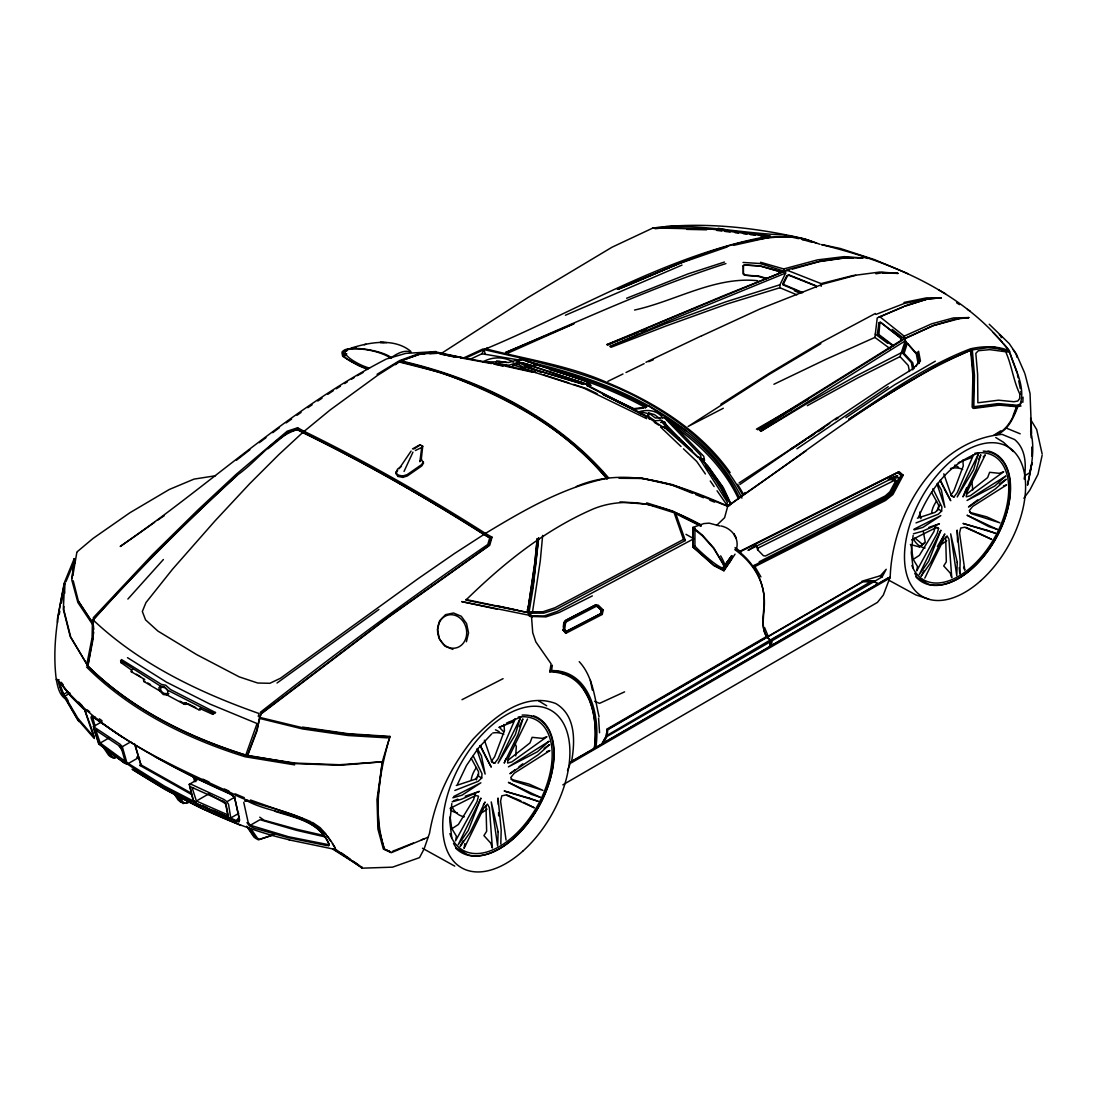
<?xml version="1.0" encoding="UTF-8"?>
<svg xmlns="http://www.w3.org/2000/svg" width="1097" height="1097" viewBox="0 0 1097 1097"><rect width="100%" height="100%" fill="white"/><g stroke="black" fill="none" stroke-linecap="round" stroke-linejoin="round"><path stroke-width="1.5" d="M345.473 351.136L342.483 351.876L342.483 355.675L343.443 356.84L358.596 365.63L367.646 369.428M342.867 354.921C336.998 343.567 379.74 348.75 391.286 357.595L391.519 358.266M692.906 527.396L702.368 535.075L713.818 547.979L723.951 565.092L723.938 570.797L713.804 565.599L692.783 546.964L692.906 527.396L703.863 523.571L709.183 523.146L719.893 526.012M731.754 556.961L731.754 555.768L723.924 566.367L724.102 569.727L730.835 560.21A2.413 0.754 -76.8 0 0 731.754 556.961L731.589 557.756A2.4 0.754 -76.9 0 1 730.753 560.156L725.844 567.012M736.704 548.157C739.104 537.516 731.26 528.137 721.154 525.984M777.883 636.315L770.889 640.374C759.439 633.175 764.115 616.185 764.348 605.078C765.336 582.74 753.858 561.431 735.415 549.062M724.102 566.71L731.548 555.864L731.548 556.906A2.4 0.74 -76.8 0 1 730.629 560.142L724.089 569.508L723.924 566.367M594.355 748.552L594.327 748.291C598.77 716.794 589.679 671.323 549.995 670.637L549.83 671.885C589.267 672.351 598.989 717.04 594.355 748.552L570.81 761.921L567.519 770.533M594.327 748.291L595.808 747.701C600.553 716.423 590.117 668.813 549.995 670.637L554.89 671.775M796.861 294.832L779.912 287.729L779.953 284.767L785.671 273.043L783.738 268.957L760.564 262.279M693.112 546.731L693.222 528.343L702.464 535.871L713.667 548.418L723.567 564.845L723.567 570.207L713.667 564.982L693.235 547.129L694.922 545.881L694.922 527.931M605.517 737.198L601.732 743.985L769.765 646.819L770.889 640.374L766.46 636.562C758.713 622.643 766.748 606.476 763.306 591.544C760.399 574.266 748.977 559.744 735.017 549.775M1021.568 402.037L1019.826 405.355L1016.768 405.972L998.133 404.423L973.08 407.727L973.601 376.49L971.051 350.066L988.178 347.626L999.682 349.024L1007.786 351.534M571.537 761.784C575.143 741.599 576.007 715.34 555.726 703.506C523.53 691.508 493.197 717.63 472.629 739.639C450.908 766.721 435.29 798.904 429.53 833.267L424.032 849.078L419.52 857.621L392.589 867.151L362.106 868.18L362.133 867.014M973.08 407.727L973.834 406.713L974.465 375.339L972.285 349.6M500.794 844.059L501.192 830.127L498.011 798.013L498.257 804.512M694.195 538.558L557.441 611.358L544.304 615.911L529.289 615.842L529.357 612.894L465.91 600.086C503.427 563.378 545.113 529.741 593.642 508.789C629.651 494.281 668.608 506.979 700.901 524.819M1024.145 479.032C1026.381 465.347 1026.12 449.167 1014.615 439.527L1002.041 434.357C934.905 440.459 892.314 514.15 890.202 576.967L879.396 583.234M1024.721 475.81L1029.576 472.848L1032.044 462.742L1027.505 485.176C1031.358 467.679 1035.349 448.563 1030.577 431.066M456.311 785.493L474.809 779.377L478.402 776.128L478.553 771.753L471.203 758.301M917.421 518.195L935.042 512.368L938.456 509.269L938.607 505.114L931.6 492.306M1022.857 402.27L1023.048 397.155M93.739 629.39L92.518 619.339M700.983 525.422L673.613 511.517L675.766 513.67L685.351 540.519L556.81 608.931L543.865 613.127L530.934 613.209L530.811 615.609L532.374 616.5L546.004 616.884L559.292 612.455L592.353 595.904M86.677 665.084L92.079 637.686L92.381 624.234L93.259 623.754L93.492 619.27C138.825 568.973 186.792 521.102 236.774 475.44C257.466 461.316 272.975 437.333 297.301 429.517L303.485 432.753C365.891 463.14 426.28 497.503 484.792 534.815L491.003 538.558L488.768 545.662L388.448 616.843L260.99 713.557L256.808 730.067L247.305 755.751C188.711 737.623 131.914 709.567 87.966 666.044L70.222 636.575L63.324 609.288L64.6 583.275L64.723 593.23M63.983 606.463L63.791 609.767L70.729 637.096L87.102 664.604M454.83 790.457L478.251 781.311L481.734 777.992L481.994 773.687L473.26 756.011M916.009 522.912L938.319 514.205L941.637 511.051L941.884 506.937L932.903 488.7M515.686 755.888L516.303 746.399L514.959 743.588M529.289 615.842L529.357 612.894M199.106 778.623L189.205 784.369L192.853 799.343L194.43 801.934L197.186 804.032L228.629 817.813L230.768 817.978L238.762 813.343M422.729 446.26L421.728 447.466L419.877 461.7L421.262 459.465L422.729 446.26L420.014 444.738L412.472 448.906M93.259 623.494L93.492 619.27M127.279 764.129L122.316 746.714L119.998 744.191L93.41 726.612L99.018 743.821L125.689 763.786L127.279 764.129L139.045 757.314M124.811 760.015L124.043 760.495L100.225 743.039L96.042 730.849L96.769 730.204M534.952 563.159L537.228 538.531L534.801 562.542L527.52 612.428L530.811 613.031M538.682 537.996L533.128 587.937L529.042 612.153L527.52 612.428L535.062 562.679M93.725 632.229L87.829 666.098C131.599 708.977 187.793 736.869 245.81 755.038L295.463 763.622L340.056 765.295L382.318 761.798L389.956 736.416C379.343 772.603 372.445 812.397 384.457 849.078L391.314 852.342M890.12 348.709L874.926 337.41L877.23 317.911L905.957 305.556L927.637 298.96L941.322 297.753L926.471 297.877L904.01 302.457M538.558 537.928L532.854 587.773M542.658 535.418L540.273 560.951L532.443 612.51L527.52 612.428L465.91 599.497M766.46 636.562L607.231 728.929L606.202 736.636L602.143 744.027L595.808 747.701M72.087 578.311L74.212 558.661L75.049 560.019L74.678 563.214M451.813 803.553L449.866 821.735L451.758 837.683M913.129 535.391L911.278 552.71L913.088 567.889M246.962 822.558L249.28 825.767L253.832 828.084L288.031 837.655L326.097 845.43L328.716 845.636L328.689 843.387C313.865 812.411 273.372 815.373 246.784 800.7M563.268 630.391L564.146 622.808L565.791 620.271L595.753 604.79L598.318 605.215L603.24 610.001L602.239 614.43L565.846 633.312L563.268 630.391L564.681 629.664L566.285 631.474L601.197 613.442L601.389 610.097L596.631 605.613L594.725 605.407L565.243 620.724L563.831 622.575L563.31 626.908M74.061 561.458L71.799 580.011L77.887 602.514L92.381 624.234M247.305 755.751L294.928 763.073L339.439 764.732L382.318 761.798L377.683 799.26L378.753 828.441L384.238 849.105L389.709 851.313M564.681 629.664L565.476 623.343L566.683 621.629L595.986 606.422L597.467 606.627L601.759 610.755M607.231 728.929L606.271 735.84L770.163 640.1M769.765 646.819L770.889 640.374M551.613 670.322L552.326 665.207M892.917 345.966L878.107 334.928L877.504 333.118L878.944 322.998L880.219 321.983L900.472 337.766L901.323 339.974L900.472 337.766M893.726 345.788L878.875 334.558L879.835 323.3L880.877 322.6L901.021 338.397M496.667 360.954L496.297 363.532L508.967 365.232L519.046 362.065L590.776 385.335L588.17 381.852L522.419 359.446L520.54 359.089L508.322 362.531L497.229 361.132M498.655 363.806L499.039 361.242M261.127 714.257L259.495 717.342L257.123 730.602L247.552 755.641M760.934 576.926L754.901 566.601L752.981 566.011L885.279 499.039L892.053 493.664L901.748 475.207L898.32 472.286L739.529 551.873L735.36 549.062M464.813 843.566L464.072 848.42L483.996 807.68L487.438 804.128L489.399 807.598L492.361 847.981L490.77 843.14L483.914 835.612L486.657 831.279L485.971 805.678M909.454 371.458L908.261 365.479L900.02 356.621L905.258 340.879L904.189 336.162L879.616 316.553M549.83 671.885L551.078 663.781L535.843 641.923L532.731 632.75L531.579 617.556L530.687 616.116M144.735 679.454L131.256 671.721L131.517 670.034L132.696 669.54M531.675 587.773L527.52 612.428L527.328 609.548M328.716 845.636L328.977 844.073C320.159 821.859 295.107 817.937 275.1 811.341M757.629 549.762L757.904 548.13L756.313 545.182L757.629 549.762L763.416 555.713L765.459 555.987L885.306 495.899L889.832 491.84L895.961 480.431L888.213 479.183M72.868 575.527L76.804 552.627M771.218 645.982L772.178 640.689L874.282 581.479L878.162 583.947L769.765 646.544M262.389 712.968L389.092 616.816L489.756 545.223L491.991 537.187L485.45 533.403C426.856 496.187 366.439 461.823 304.088 431.299L297.63 427.775L297.301 429.517L288.223 432.163L268.107 448.728M59.211 614.512L59.841 611.235M61.446 603.021L63.036 594.807M63.681 591.516L64.312 588.239M87.829 666.098L93.135 638.728L93.368 625.208M95.041 726.063L92.532 716.794L121.959 736.937M1042.136 455.282L1037.981 474.315L1029.864 490.057L1023.871 498.271M466.403 641.759L468.542 632.9L466.582 623.59L461.261 616.253L453.527 613.004L445.505 614.663L439.664 620.737L437.538 629.582L439.417 638.92L444.971 646.188L452.91 649.397M230.768 817.978L228.533 804.266L226.873 801.742L224.199 799.576L191.468 784.424L189.205 784.369M729.697 505.621L726.749 504.757L727.38 502.193L700.092 459.41L700.544 458.532L698.611 456.818L698.254 457.531L663.63 426.651L660.545 427.035L681.018 446.506M603.021 743.519L606.902 736.54L607.875 729.642L767.009 637.357M936.454 527.191L938.566 528.37L937.181 533.444L916.708 570.906L917.503 566.491L913.239 559.36L919.396 555.343L933.917 531.606L935.384 526.587M583.467 384.169L526.683 367.138L521.596 368.126L583.673 388.05L646.613 418.629L645.639 416.161L586.854 385.486L587.142 384.512L588.787 384.8L588.513 385.787L647.299 416.449L649.355 419.109M900.568 353.138L856.524 375.736L806.254 403.998L760.701 431.368L905.258 340.879L916.338 353.961L917.983 362.805L915.885 366.357M745.014 492.539L742.779 495.268L727.709 506.279L672.626 484.682L641.361 478.031M475.179 794.31L473.63 799.576L458.381 824.505L451.923 828.715L456.407 836.202L455.57 840.851L477.058 801.509L478.511 796.189L475.741 795.448L450.085 808.352M296.876 429.338L302.717 432.506C365.027 462.989 425.375 497.311 483.9 534.5L489.728 537.9L487.781 544.496C410.127 597.906 334.53 654.265 260.304 712.323M258.234 716.368L259.166 713.571C199.174 692.468 140.251 664.275 93.519 620.312M1013.23 415.365L1016.768 405.972L1017.152 406.754C1012.915 418.505 1006.813 430.97 994.143 435.303M245.81 755.038L257.055 723.54L209.993 704.096L166.429 682.128L127.499 657.665M912.677 369.84L911.346 362.545L902.68 353.234L905.697 343.608L907.891 343.896L916.42 353.412M913.87 368.661L912.745 362.764L904.079 353.385L907.013 344.156L907.891 343.896M890.202 576.967L883.332 595.068L877.422 602.404L562.857 784.835M505.964 758.576L504.195 763.101L518.072 734.51L522.858 718.919L519.361 726.612M645.324 407.851L646.736 406.507C611.331 387.104 573.045 373.309 533.718 364.341M966.649 487.63L963.015 496.872L976.234 469.639L980.8 454.789L978.798 459.19M74.212 558.661L64.216 583.014L57.373 619.284L57.551 622.575M65.93 581.753L75.049 560.019M648.711 412.938L647.683 415.283L648.286 416.298L654.936 420.782L661.793 420.274L698.227 457.38L704.48 460.287L703.726 456.283L667.36 418.629L664.453 417.779L655.375 417.998L648.711 412.938L654.429 414.611L660.065 418.876M648.286 416.298L649.314 413.953M924.812 578.119L943.79 539.326L947.068 535.939L948.946 539.244L951.757 577.708L950.235 573.087L943.708 565.915L946.327 561.801L945.669 537.407M404.039 471.436L412.966 452.129M457.463 784.396L466.458 765.555L478.155 748.319L491.771 733.852M918.518 517.153C930.037 489.646 949.714 462.742 979.018 452.924M1003.234 343.443C1020.813 362.188 996.762 343.69 988.644 347.434M184.337 704.288L185.914 704.343L186.572 703.012L185.146 702.903L184.337 704.288L167.224 695.087L163.261 694.511L159.764 690.891L158.846 687.805L160.395 686.064L164.385 686.708L167.978 690.328L199.86 706.674L213.846 713.215L215.492 712.515L170.501 689.519L165.77 685.255L161.369 684.377L121.548 659.585L120.629 660.696L120.985 662.629L131.517 670.034M470.037 359.35L481.926 353.755L484.038 349.6L487.685 347.68M801.934 292.83L783.244 284.946L782.833 283.575L786.837 275.635L788.647 274.812L800.33 279.433L815.729 285.686L816.25 287.51M802.702 292.57L783.944 284.63L783.573 283.657L787.495 275.896L788.921 275.292L815.949 286.043M730.04 502.961L702.752 460.192L703.204 459.3L700.544 458.532M527.561 719.001L508.089 758.603L507.596 763.046L511.805 761.908L546.923 736.759L542.302 738.363L532.127 737.321L530.002 742.902L508.377 759.988M463.345 840.467L460.164 846.473L470.174 832.308L485.08 802.03L483.352 804.951M735.045 547.568L740.16 551.243L899.087 471.669L903.201 475.179L892.958 494.486L885.553 500.451L754.901 566.601M924.127 570.55L921.096 576.268L930.626 562.775L944.819 533.951L937.4 546.471M882.125 576.926L886.211 569.274L880.466 575.706L861.995 581.218L875.392 580.834L882.125 576.926L880.466 575.706M891.834 493.705L901.748 475.207L903.201 475.179M789.168 270.013L784.424 271.343L778.623 271.206L779.556 272.605L778.623 271.206L759.864 265.872L744.177 264.953L743.135 265.899L743.355 274.044L744.465 275.155L758.726 276.06L766.954 278.446M382.318 761.798L376.998 799.631L377.917 829.085L383.36 849.064L391.3 852.712L427.72 837.354M735.045 554.163L723.938 570.797M395.427 364.698L400.062 361.215L419.575 354.317L424.704 354.043M995.061 435.221C1008.02 431.107 1013.354 418.122 1017.865 406.562L1021.033 405.986M421.262 459.465L423.565 463.003L421.742 465.964L407.385 475.933L402.873 477.387L397.923 476.4L395.839 473.424L397.525 469.118L401.447 466.39M395.839 473.424L397.663 470.462M423.428 461.645L421.605 464.607L407.248 474.576L402.736 476.029L397.786 475.042L395.702 472.067M399.157 468.68L411.087 451.073M198.776 709.732L201.313 708.209L200.312 709.869L198.776 709.732L185.146 702.903M724.102 566.477L731.754 555.768M491.991 537.187L491.003 538.558L489.728 537.9M191.961 794.735L140.155 765.583L140.745 763.978L135.041 744.726M484.408 740.214L492.059 762.223L494.678 763.251L498.052 758.754L515.261 718.796L512.203 722.169L499.094 727.338M943.79 473.808L951.469 496.022L953.965 497.01L957.174 492.731L973.574 454.665L970.653 457.888L958.312 462.742M895.248 481.377L895.961 480.431M531.579 617.556L532.374 616.5M666.551 419.671L667.36 418.629M230.192 817.868L236.404 820.611L239.242 817.018M65.272 583.316L64.325 584.44C57.524 615.623 52.19 647.683 56.29 679.605C57.88 687.531 59.567 696.856 68.055 700.229M215.492 712.515L212.818 714.366L199.681 708.443M667.456 226.818L655.883 227.723L655.032 228.683L658.419 228.423M212.818 714.366L213.846 713.215M127.883 599.058L163.398 559.511M93.259 617.762L152.483 554.657L198.434 509.474L236.006 474.48L287.208 431.19L297.63 427.775M94.232 618.831C139.415 568.493 187.546 520.842 237.418 475.152M1001.081 337.711L1001.794 336.916L999.326 334.75M167.224 695.087L168.842 693.441M910.373 544.482L919.464 546.95L925.237 542L923.386 532.031M983.214 456.928L985.284 454.857L966.731 492.58L966.265 496.818L970.283 495.734L1003.714 471.779L999.312 473.314L989.631 472.313L987.602 477.634L967.006 493.897M1029.576 472.848L1030.33 472.135M716.588 525.436L724.596 517.702L727.709 506.279L806.13 450.771M743.135 265.899L744.383 265.049L760.139 266.023L778.993 271.329M76.886 552.01L93.039 538.435L129.885 512.752L169.24 489.509L194.004 479.115L215.492 475.755M646.736 406.507L645.447 407.549C615.28 391.039 582.946 378.822 549.803 369.771M884.744 499.368L890.654 494.651M236.513 460.178L249.883 449.77M442.256 372.925C503.605 395.839 564.886 427.309 607.025 478.868L607.875 478.21C555.151 416.627 478.182 378.986 400.062 361.215M515.069 769.751L509.927 773.714L538.133 754.791L549.57 744.589L544.153 748.401M518.936 766.789L522.789 763.814M977.674 499.903L968.486 506.979L995.349 488.947L1006.251 479.238L999.326 484.092M259.262 442.708L265.981 437.689M272.687 432.684L279.406 427.665M743.355 274.044L743.505 265.844M919.464 546.95L924.771 543.056M378.89 609.493L277.02 683.02M391.286 357.595C396.908 353.783 404.368 349.299 411.279 352.26M286.18 422.907L291.583 419.095M296.999 415.283L301.058 412.431M154.567 522.309L120.204 546.471C209.65 485.231 289.224 408.92 386.24 359.076M157.324 520.376L164.303 515.672M739.927 484.463L837.464 417.381M796.888 448.824L888.255 386.692M664.974 428.31L666.29 427.419L692.262 450.579M845.938 417.669L894.645 384.773L935.316 361.201M838.369 417.244L885.923 385.417L912.896 368.825L920.452 361.146L918.573 351.232M307.832 407.673L312.096 404.82M317.787 401.022L322.052 398.17M327.742 394.372L333.433 390.573M85.045 711.075L94.273 738.514L77.297 719.029L64.12 696.677L70.016 693.057M790.238 449.331L829.743 423.373M739.076 482.954L793.488 447.329M791.047 449.4L805.308 440.034M808.16 438.156L813.864 434.412M818.156 431.615L823.861 427.857M759.577 430.545L805.006 400.912L904.49 338.932L932.957 325.672L959.148 318.733M883.236 397.402L939.937 363.601L971.051 350.066C887.706 385.883 817.1 444.436 742.779 495.268C721.922 456.064 687.75 425.279 649.067 403.806C598.386 374.132 540.286 362.517 484.038 349.6L465.224 358.294L436.812 352.123L419.548 353.385L399.651 360.57L377.066 374.31M440.404 354.057L527.876 297.589L612.099 247.168L653.072 227.929L667.826 226.846M720.866 404.176L768.764 373.597L820.241 342.895L875.337 313.495M140.745 763.978L140.155 765.583M904.189 336.162L931.668 323.821L953.499 317.911L968.829 317.595L965.607 317.979M994.088 435.056L1000.752 430.833M835.379 419.74L838.19 417.971M898.416 387.844L848.776 419.273C887.706 393.096 926.458 365.575 970.598 348.777C983.296 346.021 996.57 345.637 1008.801 350.574L1009.405 352.041M336.231 388.818L340.427 386.185M344.609 383.566L347.406 381.811M351.602 379.178L354.4 377.423M754.928 546.045L748.031 550.365L897.579 475.645L889.859 478.073M413.788 449.002L419.89 445.19M820.858 343.704L769.312 374.31L688.093 426.486L723.307 408.249M773.426 420.343L757.533 429.709L903.092 339.151L933.945 325.411L955.13 319.145L968.829 317.595M776.306 418.643L784.986 413.528M789.319 410.977L792.199 409.277M93.41 726.612L101.829 721.73M100.225 743.039L109.371 737.733M122.316 746.714L130.804 741.791M193.497 787.673L192.373 788.482L196.39 801.029L208.979 793.734M226.873 801.742L235.293 796.861M607.08 729.738L861.885 581.958M771.616 639.249L871.429 581.369L874.282 581.479M606.902 736.54L770.725 641.539M570.81 761.921L888.117 577.9M571.139 762.922L889.996 577.996M243.753 802.346L248.196 822.489L250.335 825.273L259.975 819.706L296.519 830.333L325.548 837.011M756.409 429.146L802.305 402.722M65.71 698.528L78.847 721.565M803.772 401.886L808.201 399.404M807.337 405.657L857.813 377.862L900.02 356.621M914.034 529.193L940.828 515.617L922.892 527.41L914.103 529.92M453.856 796.449L480.884 782.792L462.043 795.174L452.828 797.807M94.164 735.785L94.287 737.431L77.736 718.082L63.681 694.195L67.808 691.96M911.634 539.889L935.933 527.684L938.566 528.37M357.197 375.681L363.052 372.541M685.351 540.519L683.472 539.45L554.821 607.807L542 612.071L533.965 612.277M59.06 679.729L58.155 680.181L58.84 683.746L62.913 695.347L66.958 698.336M752.981 566.011L754.146 565.408M461.988 699.708L503.07 678.659M898.32 472.286L739.529 551.873L741.174 551.969M759.22 561.787L884.922 497.723L890.874 492.923L899.403 477.264L890.572 479.183M757.904 548.13L895.454 479.869M485.313 354.413L484.038 349.6C578.009 310.616 667.141 254.874 768.394 236.266L770.437 237.13L792.02 237.199L798.575 238.639M783.738 268.957L817.526 259.879L844.087 256.643L862.886 257.96L858.073 257.946M607.889 381.331L622.986 373.967M626.003 372.5L644.117 363.669M415.365 450.524L421.728 447.466M773.906 384.265L825.904 359.35L874.926 337.41M645.941 362.284L701.175 335.956M566.285 631.474L564.955 632.105L562.967 629.788M693.235 547.129L695.059 546.279C701.106 552.998 737.335 585.428 720.66 555.864M460.836 358.225L463.949 357.787L483.174 348.887M862.886 257.96L846.294 257.548L820.364 261.168L788.976 269.286L663.328 321.16L607.861 345.13M701.682 335.833L759.974 308.97L823.052 284.054L855.756 275.306M624.591 691.864L599.538 703.369L594.615 701.285M783.244 284.946L783.944 284.63M508.213 353.001L573.95 323.738L505.539 352.521C578.448 321.627 650.398 287.716 725.926 263.568M565.408 315.25L682.019 265.076M648.738 361.681L653.359 359.693M506.375 723.156L520.979 716.958M727.297 246.921L678.234 263.897L617.954 289.334C674.202 267.161 730.931 235.115 793.062 236.883M878.752 317.266L903.119 307.009M617.241 289.032L678.234 263.897M504.62 725.076L499.313 727.256L503.619 731.795M453.431 800.92L457.819 799.137M785.671 273.043L664.576 322.641L609.905 346.597L664.576 324.109L725.72 301.867L779.953 284.767M743.039 262.457L760.111 263.513L784.424 271.343L723.142 295.875L606.737 344.691L638.358 332.199M626.634 298.261L687.929 273.921L724.404 262.06M641.526 330.951L646.256 329.073M392.657 851.245L413.377 843.031M421.344 839.877L424.539 838.615M786.96 270.164L821.077 283.602L852.739 275.594L879.808 272.042L898.004 273.372L891.724 273.235M611.015 347.296L666.016 326.001L727.133 303.965L779.912 287.729M875.941 314.428L904.545 303.375L927.116 299.097L941.322 297.753M190.247 801.701L183.117 803.553L180.196 801.112L176.617 795.476M186.367 803.265L191.097 801.523M273.29 834.995L258.371 839.877L256.245 838.396L248.841 827.453M274.25 834.488L259.317 839.397L257.342 838.026L250.829 828.633M928.912 527.383L939.375 523.804L922.207 531.332L913.431 533.773M465.238 796.216L479.362 791.39L461.33 799.288L452.115 801.852M904.641 306.365L927.116 299.097M634.546 310.04C675.272 301.14 714.942 276.129 757.725 280.722M512.669 365.918L522.748 362.75L583.577 383.018M1003.536 485.889L1006.593 484.943L972.628 506.471L969.282 510.626L971.352 513.698L999.888 522.83L986.765 516.838L969.652 512.34M601.197 613.442L564.955 632.105L565.846 633.312M546.731 751.568L549.94 750.581L514.274 773.179L510.763 777.54L512.93 780.776L542.892 790.361L529.111 784.081L511.01 779.309M387.268 358.76L405.684 353.399L436.085 351.534M576.336 486.506C626.785 464.881 681.059 485.546 727.955 506.197M792.322 269.135L819.185 261.621L845.239 257.905L853.26 257.918M606.641 478.361C562.679 487.521 523.475 510.448 485.45 533.403L484.792 534.815L483.9 534.5L454.583 553.45L418.355 578.503L280.393 678.303L269.862 683.294L257.754 683.033L239.297 676.904L196.624 654.58L157.858 631.049L145.544 619.86L142.336 611.495L145.956 602.61L172.49 569.261L215.012 520.897L249.773 483.612L278.899 454.542L302.717 432.506L330.128 409.976L377.642 375.325L399.226 361.599C477.209 379.192 554.218 416.709 606.641 478.361L607.025 478.868M351.342 348.01C369.977 342.195 394.152 337.794 410.648 351.205M364.149 344.732L366.014 344.252M120.985 662.629L122.137 662.341M342.717 356.182L345.596 355.497M342.483 351.657L346.817 350.615M342.483 351.876L346.817 350.834M346.817 353.851L342.483 354.893L345.473 354.153M92.285 717.973L95.48 717.219M733.866 245.275L770.437 237.13M672.996 425.897L672.557 423.415C700.599 441.954 725.309 467.157 739.543 497.901M56.29 679.605L57.373 679.386C100.883 735.538 169.816 764.184 232.399 793.488C266.406 812.356 317.17 809.325 335.668 849.339L362.106 868.18M802.565 239.667L805.568 239.119C759.59 228.327 712.214 222.568 665.001 226.668C705.782 224.803 745.686 233.812 786.247 235.019M247.799 800.426L244.7 800.961L247.305 801.153M875.941 273.797L880.74 272.988M646.476 407.152L633.929 408.674L602.651 393.919M643.665 408.098L634.258 409.222L603.131 394.577M143.419 679.4L143.762 681.443L144.927 681.264M529.357 613.415L530.934 613.209M973.834 406.713L998.407 403.573L1016.809 405.232L1020.114 404.272C1025.969 386.967 1014.478 368.03 1009.624 351.589M115.363 757.821L113.046 758.082L110.92 756.587L105.367 748.387M116.09 757.383L114.006 757.602L112.031 756.217L108.384 750.924M508.857 722.47L512.203 722.169M866.767 581.547L873.267 580.999L878.162 583.947M670.774 226.558L685.584 226.229M672.735 226.489L680.935 225.886M660.655 422.441L664.782 422.139M131.256 671.721L132.394 671.638M871.429 581.369L862.516 581.958L768.462 636.507L767.009 637L767.914 635.725L764.582 627.539M356.306 348.078C328.195 349.038 361.119 366.645 369.593 368.002M536.09 372.459L507.047 365.959L437.346 352.987L420.247 353.933L400.734 360.817C478.868 378.602 555.822 416.229 608.547 477.812M429.832 353.755L436.661 353.371M603.24 610.001L601.389 610.097L600.566 613.634L602.239 614.43M529.042 612.153L542 612.071M618.708 477.894L640.73 478.045L671.967 485.066L692.481 493.293M619.736 478.292L640.045 478.443M655.883 227.723L714.366 228.916L770.451 235.965M686.653 229.369L706.633 229.808M882.303 273.016L888.584 273.167M386.72 342.648L380.097 342.401L384.197 342.566M881.494 272.55L898.004 273.372M387.392 737.856L348.023 735.511L302.415 728.915L259.701 718.439M497.366 361.914L483.064 361.791C492.553 356.511 504.14 356.552 513.437 362.161M389.956 736.416L348.092 733.687L302.662 727.119M389.12 736.827L348.133 734.195L303.005 727.832L259.495 717.342M619.874 501.932L647.216 504.277L674.12 512.738L683.472 539.45M328.538 844.69L288.497 836.723L250.335 825.273M744.465 275.155L758.384 276.43L766.542 278.816M877.504 333.118L878.409 333.2M1017.152 406.754L999.312 405.122L973.697 408.427L972.148 407.138L972.888 375.887L970.667 350.149M236.404 820.611L238.762 820.83L239.283 819.034L234.744 798.177L233.099 795.915L229.972 793.652L192.345 776.429L155.198 756.82M902.68 353.234L904.079 353.385M782.833 283.575L783.573 283.657M506.622 362.49L500.369 361.64M503.88 364.78L506.252 365.054M499.958 362.229L502.549 362.545M977.866 532.689L991.743 539.436L964.702 527.232L960.739 528.027L959.56 533.101L964.798 570.166L963.605 567.204M520.883 800.851L506.828 794.968M797.505 238.118L805.568 239.119M768.394 236.266L712.378 229.232L653.072 227.929M716.656 230.37L721.703 231.001M725.062 231.426L730.108 232.057M735.141 232.701L738.5 233.126M743.547 233.757L746.906 234.182M750.266 234.593L755.312 235.238M760.358 235.869L765.391 236.499M485.464 348.709C525.463 359.199 567.382 365.109 605.75 381.948C653.469 401.639 699.817 429.777 730.108 472.56M493.952 364.094L507.047 365.959M499.821 365.424L503.098 365.891M481.926 353.755L521.253 360.365M778.623 271.206L782.614 271.837M294.654 764.883L245.193 756.779C187.285 738.788 131.16 710.993 87.623 668.073L86.512 667.003M359.199 865.821L332.391 848.859L288.991 839.863M496.845 363.697L499.999 364.218M521.596 368.126L524.339 368.606M586.854 385.486L588.513 385.787M718.124 228.286L726.475 229.849M441.652 354.304L449.948 355.853M453.267 356.47L456.585 357.087M459.904 357.704L491.442 363.573M494.761 364.19L503.057 365.74M529.193 615.266L461.659 601.595L497.325 609.233M791.102 236.225L805.664 239.283L816.538 243.205M821.749 244.562L840.233 248.484L874.501 259.632L908.247 273.852M522.09 363.066L535.13 366.165M902.543 351.684L903.955 351.986M801.852 239.352L811.492 242.163M496.749 605.667L517.811 610.289M821.584 244.658C891.244 261.689 964.236 291.994 1008.801 350.574M506.375 366.357L532.182 372.13M647.779 413.487L639.674 411.608C647.847 409.277 657.322 410.401 662.602 417.696M324.301 835.612L297.04 829.346L263.966 820.172L259.756 817.196M561.403 673.311L567.931 674.833M527.575 361.653C610.289 380.892 701.71 417.861 741.915 498.12M437.346 352.987L454.94 357.252M399.541 362.065L440.61 372.5M587.142 384.512L583.659 383.58L583.439 384.375L525.038 366.851M289.539 839.836C233.263 827.001 181.266 800.262 132.806 769.559M663.63 426.651L666.29 427.419M700.092 459.41L702.752 460.192M588.39 384.608L590.776 385.335M862.763 256.986L867.604 258.453M512.148 364.643L523.2 368.085M646.682 502.865L672.941 511.133M928.72 599.044L915.94 594.972L889.077 580.34M525.929 369.113L535.473 372.171M543.44 374.735L568.904 382.908M573.676 384.444L586.415 388.53L597.152 393.741M878.944 322.998L879.835 323.3M520.54 359.089L586.209 381.482L588.719 384.951M303.183 818.499L250.445 800.001M807.611 239.886L820.049 244.316M938.689 289.937L945.614 293.831M603.789 394.879L644.913 415.557M463.949 357.787L465.224 358.294M695.635 494.555L703.52 497.709M709.828 500.246L714.558 502.138M905.697 343.608L907.013 344.156M1006.47 428.173L1020.196 433.809M367.66 368.894C310.574 347.351 365.863 342.25 390.793 358.088M235.06 793.817L244.288 797.684M304.747 819.157L311 821.776M794.283 290.719L800.303 293.283M240.929 825.465L201.066 808.119L164.948 789.442L132.038 769.258M202.218 805.5L206.88 807.557M213.092 810.313L227.079 816.497M965.909 527.383L976.371 532.031M202.945 779.199L209.061 781.996M224.35 788.976L228.944 791.074M516.18 360.899L541.548 372.678M521.747 363.971L535.72 370.512M681.607 516.303L701.052 525.6L689.039 519.347M516.358 363.601L525.134 367.906M617.035 401.584L620.107 403.12M632.352 409.25L635.41 410.772M188.094 703.767L195.732 707.579M333.022 848.735L351.054 860.144M675.766 513.67L700.969 526.272M454.748 866.123L422.468 848.242M196.13 802.469L164.468 786.124L127.403 762.922M179.908 701.161L185.914 704.343M523.53 802.264L534.349 807.803L505.964 794.982L501.795 795.819L500.561 801.139L506.046 840.069M136.741 757.081L139.634 758.658M917.983 362.805L919.204 363.477M953.965 497.01L950.784 495.227L953.896 490.894L963.276 465.937L962.823 460.054M938.456 509.269L941.637 511.051M494.678 763.251L491.346 761.373L494.61 756.834L504.455 730.629L503.976 724.445M478.402 776.128L481.734 777.992M685.995 534.335L694.236 538.97M209.897 794.694L225.817 803.662M190.713 792.857L140.773 764.746L134.52 743.684M393.7 479.938L439.266 506.54M143.762 681.443L159.764 690.891M147.725 682.951L150.536 684.624M995.733 437.497L1003.494 442.269L1013.299 451.553M538.531 700.764L546.69 705.782M160.395 686.064L120.629 660.696M649.232 418.3L663.616 427.405M638.481 412.307L641.347 414.131M654.306 422.331L658.625 425.074M136.508 674.244L140.622 676.849M956.57 302.745L959.45 304.596M353.851 861.94L358.033 864.628M967.444 309.381L970.269 311.26M649.081 406.164L686.297 430.915M312.563 822.435L320.077 827.632L326.015 834.145M674.669 426.733C701.161 445.217 724.788 469.434 738.528 498.984M110.824 756.82L108.699 755.339L103.145 747.126M256.136 838.643L254.01 837.148L246.619 826.192M341.62 853.041L350.012 858.951M352.795 860.926L361.187 866.836M99.279 718.782L102.021 720.729M110.523 751.911L117.406 756.875M125.675 762.854C160.025 786.741 197.707 805.39 236.212 821.571L238.995 821.927L239.64 819.994L234.881 798.671L233.126 795.928L230.219 794.036C182.294 772.96 135.713 748.264 93.67 716.917L91.49 716.19L91.01 717.671L94.191 726.927M196.39 801.029L227.806 814.852L225.516 803.744L223.582 801.592L189.932 786.508L193.36 800.166L196.445 803.594L228.368 816.95L226.119 804.526L222.979 801.112M875.241 334.05L887.706 343.32M892.19 329.374L904.49 338.932L906.712 343.306M676.835 437.717L679.454 439.801M87.225 709.924L89.748 711.939M180.923 802.305L178.002 799.878L174.409 794.228M914.912 538.037L922.207 544.153M898.896 473.657L901.624 475.988M184.049 803.127L177.769 795.284M180.744 801.263L174.45 793.433M683.431 448.796L696.677 461.384L705.412 473.986M989.22 324.218L1009.254 343.622L1016.384 354.125L1024.584 372.829M743.711 273.77L744.698 274.73M83.276 708.648L70.688 696.115L59.787 682.293L59.759 686.16L64.12 696.677M71.387 696.65L83.838 709.128M78.669 702.094L82.234 705.7M702.217 460.178L708.182 466.335L723.376 487.726L731.055 504.113M664.453 417.779L700.681 455.406L701.298 459.355M702.519 460.658L707.263 465.594L722.375 486.849L730.383 503.866M993.279 332.734L1002.356 342.209M119.011 745.727L121.671 749.594M678.549 437.634L679.208 438.43M661.573 421.467L668.58 429.914L664.851 422.276M61.24 682.293L63.256 684.83M70.386 695.375L60.719 682.924L60.705 686.489L63.681 694.195M579.23 661.669C593.066 676.561 594.601 697.925 599.099 716.794M706.454 465.635L721.524 486.711L727.764 500.136M705.769 466.019L708.607 469.982M710.486 472.615L715.203 479.197M718.028 483.146L720.852 487.095M710.253 480.98L714.133 486.574M717.04 490.77L726.749 504.757M248.553 828.221L254.01 836.147M326.92 835.516L330.567 840.946M332.391 843.662L335.12 847.748M1013.121 349.586L1016.206 354.235L1016.905 357.211M93.259 623.754L78.477 601.444L73.225 580.793M82.275 706.345L85.799 711.706M78.134 600.717L92.367 622.575M1030.81 419.822L1036.706 429.585L1042.15 454.007M914.747 573.361L917.188 577.516L928.515 584.276A73.252 42.18 -60.5 0 0 981.925 558.414A73.252 42.18 -60.5 0 0 1010.282 488.892A72.813 41.919 -60.5 0 0 989.137 452.019A73.252 42.18 -60.5 0 0 983.241 451.128M453.5 843.415L456.064 847.775L467.966 854.892A76.927 44.291 -60.5 0 0 524.037 827.728A76.927 44.291 -60.5 0 0 553.807 754.722A76.447 44.017 -60.5 0 0 531.62 716.012M937.537 483.338L941.336 489.893L944.887 507.349L936.989 483.928M477.428 748.894L481.418 755.778L485.148 774.098L476.742 749.141M940.294 480.129L950.715 500.712L944.174 488.686M480.321 745.521L491.264 767.132L484.408 754.517M581.78 685.721L590.926 702.107M737.637 484.326L743.204 493.815M940.801 481.679L943.502 487.287M480.143 745.686L483.695 753.036M722.237 490.085L726.392 499.039M85.251 711.213L93.615 734.208M703.931 459.04L704.48 460.287M1009.953 353.549L1017.138 373.117M194.416 776.813L195.856 781.64M193.278 776.758L194.718 781.613M431.889 585.291L432.163 586.251M1024.968 373.858L1030.042 393.508L1031.578 433.589M1017.454 374.667L1018.085 377.766M1018.729 380.865L1020.32 388.599M917.243 351.972L919.231 361.653M590.378 680.414L592.325 690.04M919.697 512.093L920.932 518.744M1020.868 391.519L1021.321 394.262M911.058 545.031L913.033 558.784M450.085 816.881L451.703 828.112M421.344 458.683L421.481 460.041M402.736 476.029L402.873 477.387M397.786 475.042L397.923 476.4M959.258 567.629L959.779 573.978L960.163 560.704L957.133 530.125L957.585 541.781M1030.659 418.122L1031.098 437.758M598.605 718.206L599.552 732.755M498.559 812.63L498.682 815.88M821.077 283.602L821.159 286.344M1031.742 447.069L1032.003 456.325M533.649 715.847A77.476 44.607 -60.5 0 1 537.338 809.12A77.476 44.607 -60.5 0 1 455.803 848.255M518.209 717.068A74.761 43.044 -60.5 0 1 536.104 808.119A74.761 43.044 -60.5 0 1 449.907 833.638M522.103 715.079A76.927 44.291 -60.5 0 1 531.62 716.026M487.082 809.12A46.088 26.534 -60.5 0 1 481.816 812.671M464.333 816.799A46.088 26.534 -60.5 0 1 452.403 807.611M492.786 732.961A46.088 26.534 -60.5 0 1 503.797 734.346M457.38 812.904A46.088 26.534 -60.5 0 1 450.414 809.874M495.446 729.834A46.088 26.534 -60.5 0 1 499.409 732.042M476.4 779.898A13.863 7.981 -60.5 0 1 478.511 773.906M471.162 780.228A16.839 9.695 -60.5 0 1 476.496 767.502M987.944 450.977A73.787 42.481 -60.5 0 1 995.281 539.491A73.787 42.481 -60.5 0 1 915.817 576.761M974.835 453.28A71.195 40.987 -60.5 0 1 994.581 537.708A71.195 40.987 -60.5 0 1 911.868 565.531M971.736 482.255A43.894 25.272 -60.5 0 1 972.6 490.236M946.738 540.698A43.894 25.272 -60.5 0 1 941.72 544.085M925.059 548.006A43.894 25.272 -60.5 0 1 913.705 539.258M950.496 468.488A43.894 25.272 -60.5 0 1 962.659 469.475M954.692 465.183A43.894 25.272 -60.5 0 1 958.476 467.295M937.14 510.585A13.205 7.61 -60.5 0 1 939.855 505.004M931.572 513.177A16.03 9.229 -60.5 0 1 936.646 501.055M498.134 831.896L497.627 845.897L491.237 801.934L498.134 831.896M957.256 562.391L956.762 575.719L950.688 533.855L957.256 562.391M1019.853 394.097L1019.689 398.458L1017.838 401.008L1013.957 401.735L998.585 400.199L977.866 402.791L977.633 374.379L975.823 353.357L978.346 350.711L989.851 349.641L1005.702 351.78C1011.887 365.562 1013.299 380.618 1019.853 394.097M125.209 761.784L125.113 762.95L124.043 762.84L98.716 743.958L93.848 728.902L119.834 746.207L121.493 748.579L125.209 761.784M519.992 718.864L515.343 734.551L498.093 763.197L519.992 718.864M978.071 454.748L973.642 469.667L957.215 496.955L978.071 454.748M480.87 798.287L468.186 830.58L458.189 844.717L480.87 798.287M940.815 530.372L928.734 561.143L919.217 574.609L940.815 530.372M161.012 687.106L160.601 689.958L161.89 691.823L163.796 693.318L167.43 693.811L167.855 690.959L166.552 689.108L164.632 687.6L161.012 687.106M548.87 741.394L537.489 751.733L508.432 766.872L548.87 741.394M1005.579 476.194L994.732 486.04L967.06 500.465L1005.579 476.194M986.875 530.208L963.001 523.447L995.486 533.265L986.875 530.208M529.234 798.109L504.167 791.006L538.27 801.331L529.234 798.109M997.365 529.426L988.658 526.56L967.033 515.22L997.365 529.426M540.245 797.3L531.113 794.269L508.405 782.367L540.245 797.3M733.797 533.704L736.224 538.216L733.797 533.704M522.652 851.286A90.516 52.108 -60.5 0 0 551.311 710.554A90.516 52.108 -60.5 0 0 444.916 805.39A90.516 52.108 -60.5 0 0 522.652 851.286M980.595 580.848A86.197 49.626 -60.5 0 0 1007.896 446.822A86.197 49.626 -60.5 0 0 906.575 537.132A86.197 49.626 -60.5 0 0 980.595 580.848M439.595 621.862A16.908 14.426 76.2 0 0 451.937 648.19A16.908 14.426 76.2 0 0 464.84 624.358A16.908 14.426 76.2 0 0 439.595 621.862"/></g></svg>
